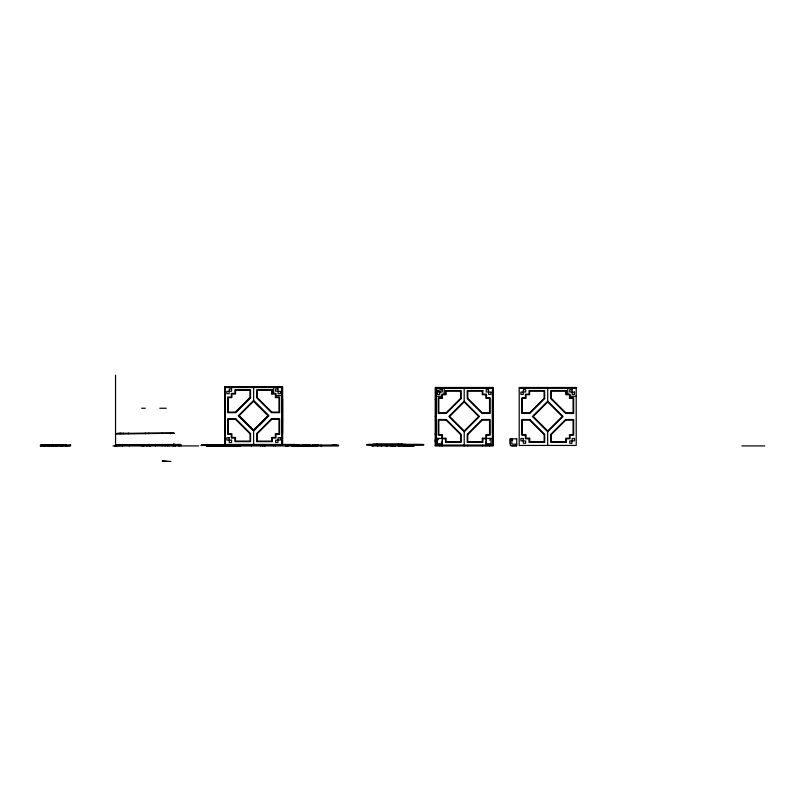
<?xml version="1.0" encoding="UTF-8"?>
<svg xmlns="http://www.w3.org/2000/svg" width="805" height="805" viewBox="0 0 805 805"><rect width="100%" height="100%" fill="white"/><g stroke="black" fill="none" stroke-linecap="round" stroke-linejoin="round"><path stroke-width="1.21" d="M240.574 445.92L206.744 446.03L206.744 445.215L282.625 445.165L282.625 386.742L224.665 386.742L224.665 445.165M225.42 444.702L225.36 387.487M281.871 444.702L281.931 387.436M282.163 432.667L282.163 398.767M435.948 441.895L435.223 441.824L435.223 387.487L493.153 387.487L493.183 445.92L435.223 445.92L435.223 439.651M492.69 433.422L492.69 399.522M394.782 445.799L394.822 445.336M286.912 445.92L287.023 445.215M259.663 425.02L264.996 419.657M464.203 445.92L464.233 431.782L479.488 416.467L464.173 401.162L464.203 387.487M235.503 412.1L249.993 397.61L249.993 390.365L235.503 390.365L235.533 393.987L231.88 393.987L231.91 397.61L228.258 397.61L228.288 412.1L235.533 412.1L250.023 397.61M253.645 445.165L253.585 431.027L238.33 415.722L253.645 400.407L253.645 387.487M239.125 415.722L253.645 401.232L268.135 415.722L253.676 430.212L239.125 415.722L253.585 430.212L268.135 415.722L253.615 401.232M464.173 401.162L448.868 416.477L464.233 431.782M547.722 388.241L547.722 401.162L532.417 416.467L547.662 431.782L547.662 445.447M253.585 431.027L268.95 415.722L253.645 400.407M271.758 419.345L257.177 433.835L257.208 441.08L271.788 441.08L271.788 437.457M467.745 434.579L482.286 420.089L489.531 420.089L489.531 434.579L485.908 434.579L485.908 438.202L482.286 438.202M547.662 431.782L563.037 416.477L547.722 401.162M489.51 440.124L489.943 439.852M437.427 440.124L438.262 439.429M511.849 440.536L512.684 440.214M160.748 444.803L162.781 444.873M291.782 445.92L306.383 445.447L306.383 446.262M139.889 445.447L143.451 445.92M225.128 387.436L282.132 387.436M225.128 387.487L282.163 387.487M435.686 388.241L492.69 388.241M519.205 388.241L576.209 388.241M435.918 389.67L435.918 394.45M435.918 390.244L438.413 390.244L438.413 391.109L435.918 391.109M271.758 390.365L257.238 390.365L257.268 397.61L271.758 412.1M523.351 391.985L525.675 391.985L525.675 389.67L523.351 389.67L523.21 394.45L520.895 394.45L520.895 392.126L523.21 392.126M271.728 393.987L275.38 393.987L275.38 397.61L279.003 397.61L279.003 412.1L271.728 412.1M275.954 395.547L282.132 395.547M435.686 396.302L441.865 396.302M570.041 396.302L576.209 396.302M224.665 398.767L225.36 398.767M281.931 398.767L282.625 398.767L282.625 432.667L281.931 432.667M435.223 399.522L435.918 399.522L435.918 433.422L435.223 433.422M141.68 408.246L145.303 408.246M159.793 408.246L166.233 408.246M435.223 416.467L435.918 416.477M492.459 416.467L493.153 416.467M235.533 419.345L228.258 419.345L228.288 433.835L231.91 433.835L231.91 437.457L235.533 437.457M271.728 419.345L279.003 419.345L279.003 433.835L275.35 433.835L275.38 437.457L271.728 437.457M435.223 420.089L435.918 420.089M492.459 420.089L493.153 420.089M224.665 432.667L225.36 432.667M281.931 433.835L282.625 433.835M435.223 434.579L435.918 434.579M492.459 434.579L493.153 434.579M437.407 438.494L439.721 438.494M488.685 438.494L491.01 438.494M492.751 438.494L486.079 438.433L486.079 445.215M225.128 441.08L224.665 386.742M482.346 441.824L467.745 441.824L467.745 434.469M492.459 441.824L493.153 441.824M435.918 443.273L435.636 438.494L442.307 438.433L442.307 445.215M442.307 443.766L437.427 443.766L437.427 438.433M486.079 443.766L490.959 443.766L490.959 438.433M173.508 443.947L174.061 443.947M516.73 444.179L511.849 444.179L511.849 438.846M225.42 444.471L286.178 444.471L286.178 445.92M294.912 444.471L287.315 444.471L287.365 445.92L287.415 444.471M398.254 444.581L405.72 444.35M174.282 444.702L116.323 444.702L123.256 445.165M282.625 444.702L201.693 444.752L201.693 445.447M118.999 444.873L119.583 444.873M121.867 444.873L122.622 444.873L122.652 445.92M131.084 444.873L133.55 444.873M148.271 444.873L150.736 444.873M154.53 444.873L157.176 444.873M164.884 444.873L168.104 444.873M225.531 444.984L200.948 445.447L251.834 445.447M44.456 445.215L66.362 445.215L66.362 445.92M131.004 445.165L133.489 445.165M141.68 445.165L144.095 445.165M154.58 445.165L157.066 445.165M165.126 445.225L168.245 445.165M285.705 445.215L288.25 445.215M293.664 445.215L338.442 445.215L338.442 445.92L206.392 445.92M381.6 445.165L366.718 445.165L366.718 444.471L423.722 444.471L423.722 445.165L412.573 445.165M401.665 445.215L404.895 445.165M435.978 445.215L492.429 445.215M41.005 445.447L40.25 445.92L70.095 445.92M43.289 445.447L43.873 445.447M45.03 445.447L44.275 445.92M47.344 445.447L47.898 445.447M49.065 445.447L48.31 445.92M51.349 445.447L51.933 445.447M53.09 445.447L52.335 445.92M55.404 445.447L55.958 445.447M56.944 445.447L56.33 445.92M60.878 445.447L61.442 445.447M62.388 445.447L61.814 445.92M66.362 445.447L66.936 445.92M122.934 445.447L114.491 445.92M131.074 445.336L133.781 445.336M141.6 445.447L144.115 445.447M147.979 445.336L150.736 445.336L150.696 445.9M154.53 445.336L157.176 445.336M158.183 445.447L158.756 445.447M168.295 445.336L165.146 445.336L165.206 445.92M260.297 445.447L265.117 445.447M285.805 445.447L288.22 445.92M293.644 445.447L338.442 445.447M412.895 445.336L412.321 445.92M435.223 445.447L493.183 445.447M206.744 445.568L225.581 445.568M285.916 445.507L288.24 445.507M442.156 445.507L437.377 445.215M390.244 445.799L395.406 445.799M398.314 445.739L406.364 445.739M412.321 445.799L407.813 445.92L407.773 445.336M113.052 445.91L198.674 445.92M371.84 445.92L414.484 445.92M511.799 445.92L516.579 445.92M741.878 445.92L764.75 445.92M310.005 446.322L314.312 446.322M170.902 461.426L162.187 461.024L166.967 461.426M129.374 445.91L128.931 445.447M316.717 445.879L303.264 445.447L303.264 446.262M176.587 444.763L174.574 444.873M147.124 445.92L146.56 445.92M544.16 434.579L529.61 420.089L522.365 420.089L522.365 434.579L525.987 434.579L525.987 438.202L529.61 438.202L529.61 441.824M238.3 415.722L246.843 424.225M235.503 419.345L250.083 433.835M441.301 442.388L442.176 443.273L442.176 440.959M572.184 440.818L572.184 438.494L574.498 438.494L574.498 440.818L569.719 440.959L569.719 443.273L572.043 443.273L572.043 440.959M567.746 388.241L567.746 394.178M544.16 434.469L544.16 441.824L529.559 441.824L529.559 438.202M516.337 444.179L516.337 445.628M510.058 438.906L510.058 443.676M492.69 387.487L492.69 445.447M492.459 388.191L492.429 445.447M490.98 388.191L437.377 388.191M490.98 445.215L486.21 445.215M489.561 445.215L489.561 445.92M486.502 443.766L486.502 445.447M486.23 440.959L486.23 443.273M485.938 445.215L485.938 445.92M482.346 438.202L482.286 441.824M482.316 445.215L482.316 445.92M467.826 445.215L467.826 445.92M446.091 387.487L446.091 388.191M444.149 388.241L444.149 394.178M442.156 445.215L442.156 445.92M441.915 443.766L441.915 445.447M439.842 445.215L439.842 445.92M438.846 387.487L438.846 388.191M435.918 388.191L435.978 445.447M422.011 444.471L368.408 444.471M413.227 445.215L413.227 445.92M412.854 445.105L412.854 445.97M408.346 445.336L408.346 445.92M407.008 445.336L407.008 445.92M405.821 444.471L405.821 445.92M404.05 444.471L404.05 445.92M402.671 444.813L402.671 444.119L373.077 444.119L373.077 444.934M401.293 444.35L401.293 445.044M399.018 445.336L399.028 445.92M398.696 444.119L398.696 444.813M398.686 445.336L398.686 445.92M398.435 445.336L398.566 445.92M398.374 444.119L398.374 444.934M398.123 444.35L398.123 444.934M395.406 445.336L395.406 445.92M393.675 445.336L393.675 445.92M393.122 445.336L393.122 445.92M392.327 444.471L392.327 445.92M387.628 444.471L387.628 445.92M387.245 444.752L379.749 444.752M386.43 445.336L386.43 445.92M385.766 444.471L385.766 445.92M381.651 445.447L381.651 446.091M381.067 444.471L381.067 445.92M377.948 445.336L377.948 445.92M377.625 444.35L377.625 444.934M377.726 445.336L377.726 445.92M377.404 444.119L377.404 444.934M377.364 445.336L377.364 445.92M377.122 444.471L377.122 445.165M377.052 444.119L377.052 444.934M373.097 445.336L373.097 445.92M372.192 445.215L372.192 445.92M369.877 444.471L369.877 445.165M336.721 445.215L331.942 445.215M321.678 445.215L321.678 446.151M320.34 445.215L320.34 445.92M318.629 445.215L313.849 445.215M317.794 445.215L317.794 445.92M316.717 445.215L316.647 445.92M315.027 445.215L315.027 446.262M314.292 445.215L314.312 445.92M313.125 445.92L313.014 445.215M312.571 445.215L312.652 445.92M312.451 445.215L312.451 445.92M310.549 445.215L310.599 445.92M309.895 445.215L310.005 445.92M309.221 445.215L304.441 445.215M308.808 445.215L308.808 445.92M308.315 445.215L308.315 445.92M308.154 445.215L308.144 445.92M307.54 445.215L307.54 445.92M307.077 445.215L307.077 445.92M306.886 445.215L306.846 445.92M305.326 445.215L305.326 445.92M304.028 445.215L304.028 445.92M303.012 445.215L303.012 445.92M302.75 445.215L302.75 446.322L296.663 446.322L296.663 445.215M301.795 445.215L301.795 445.92M300.114 445.215L295.334 445.215M299.601 445.215L299.601 445.92M299.138 445.215L299.219 445.92M298.635 445.92L298.564 445.447M295.767 445.215L295.767 445.92M295.596 445.215L295.465 445.92M294.64 445.215L294.61 445.92L294.529 444.471M294.429 444.471L294.429 445.92M291.45 445.447L290.293 445.447M287.637 445.215L287.606 445.92M287.184 445.215L287.184 445.92M286.811 445.215L286.811 445.92M285.986 444.471L285.986 445.92M285.876 444.471L285.876 445.92M282.213 388.916L282.213 393.695M282.213 437.739L282.213 442.519M282.163 386.742L282.132 444.702M275.27 444.471L275.27 445.92M273.67 387.487L273.67 393.424M273.509 444.471L273.509 445.92M271.728 390.365L271.758 393.987M265.117 445.215L265.117 445.92M264.714 444.471L264.714 445.92M262.822 444.471L262.822 445.92M262.702 444.471L262.702 445.92M260.488 444.471L260.488 445.92M251.512 444.471L251.512 445.92M250.083 433.714L250.083 441.08L235.473 441.08L235.503 437.457M227.272 445.447L227.312 446.03M226.748 445.447L226.738 446.03M224.937 445.215L224.937 445.92M223.75 445.215L223.689 445.92M221.888 445.215L221.888 445.92M220.651 446.03L220.651 445.215L220.63 445.92M220.067 445.447L220.067 446.03M219.181 445.215L219.181 445.92M217.461 445.92L217.441 445.447M214.704 445.215L214.704 445.92M214.371 445.215L214.371 445.92M214.11 445.215L214.15 445.92M213.838 445.215L213.798 445.92M212.973 444.752L212.973 445.447M210.397 445.215L210.397 445.92M210.196 445.215L210.196 445.92M209.823 445.215L209.823 445.92M207.901 445.215L207.901 445.92M205.436 444.752L203.122 444.752M204.571 444.752L204.571 445.447M203.987 444.752L203.987 445.447M181.004 445.92L181.004 444.471L117.077 444.702M179.233 444.471L179.233 445.92M179.102 444.873L118.999 444.642L118.999 445.336M178.941 444.471L178.941 445.92M175.047 444.471L175.047 445.92M175.007 444.471L175.007 445.92M173.528 433.281L117.077 433.281M173.276 444.471L173.276 445.92M172.984 444.471L172.984 445.92M170.66 433.05L170.66 433.744M169.08 444.471L169.08 445.92M167.832 444.642L167.832 445.336M167.319 445.92L167.299 444.752M167.038 444.471L167.038 445.165M162.258 433.05L162.258 433.744M162.147 445.9L161.553 445.437M155.556 444.471L155.556 445.92M155.204 444.642L155.204 445.336M150.535 444.471L150.535 445.92M149.348 444.471L149.348 445.92M149.116 444.471L149.116 445.92M148.925 433.05L148.925 433.744M148.925 444.471L148.945 445.336M145.303 433.05L145.303 433.744M144.095 444.471L144.095 445.92M142.908 444.471L142.908 445.92M128.347 433.05L128.347 433.744M123.256 433.05L123.256 433.744M122.32 444.471L122.32 445.92M121.867 444.642L121.867 445.336M120.931 433.05L120.931 433.744M120.931 444.471L120.931 445.165M119.945 433.05L119.945 433.744M119.583 444.642L119.583 445.336M119.382 444.471L119.351 445.336M115.548 375.2L115.548 445.92M115.246 445.215L115.246 445.92M70.649 444.984L70.649 445.678M66.101 444.984L66.101 445.678M65.779 444.984L65.779 445.678M62.388 445.215L62.388 445.92M61.442 445.215L61.442 445.92M60.878 445.215L60.878 445.92M56.914 445.215L56.903 445.92M55.958 445.215L55.958 445.92M55.404 445.215L55.404 445.92M53.09 445.215L53.09 445.92M51.933 445.215L51.933 445.92M51.349 445.215L51.349 445.92M49.065 445.215L49.065 445.92M47.898 445.215L47.898 445.92M47.344 445.215L47.344 445.92M45.03 445.215L45.03 445.92M44.808 444.984L44.808 445.678M44.456 444.984L44.456 445.678M43.873 445.92L43.873 445.215L41.005 445.215L41.005 445.92M43.289 445.215L43.289 445.92M225.128 386.742L225.128 444.702L225.128 386.742M435.686 387.487L435.686 445.447L435.686 387.487M492.459 399.522L492.459 433.422L493.153 433.422L493.153 399.522L492.459 399.522M478.663 416.467L464.233 430.957L449.683 416.467L464.173 401.977L478.663 416.467M250.576 397.851L235.724 412.673L227.704 412.673L227.704 397.046L231.327 397.046L231.327 393.424L234.949 393.424L234.949 389.801L250.576 389.801L250.546 397.851M271.526 418.761L256.704 433.583L256.704 441.633L272.332 441.633L272.332 438.011L275.954 438.011L275.954 434.388L279.577 434.388L279.577 418.761L271.526 418.761M460.551 398.354L446.061 412.844L438.816 412.844L438.816 398.354L442.438 398.354L442.438 394.732L446.061 394.732L446.061 391.109L460.551 391.109L460.551 398.354M461.114 398.606L446.292 413.428L438.242 413.428L438.242 397.801L441.865 397.801L441.865 394.178L445.487 394.178L445.487 390.556L461.114 390.556L461.114 398.606M482.064 419.516L467.242 434.338L467.242 442.388L482.869 442.388L482.869 438.765L486.492 438.765L486.492 435.143L490.114 435.143L490.114 419.516L482.064 419.516M544.1 398.354L529.61 412.844L522.365 412.844L522.365 398.354L525.987 398.354L525.987 394.732L529.61 394.732L529.61 391.109L544.1 391.109L544.1 398.354M544.663 398.606L529.841 413.428L521.791 413.428L521.791 397.801L525.413 397.801L525.413 394.178L529.036 394.178L529.036 390.556L544.663 390.556L544.663 398.606M547.722 401.977L533.232 416.467L547.672 430.957L562.212 416.467L547.722 401.977M565.613 419.516L550.791 434.338L550.791 442.388L566.418 442.388L566.418 438.765L570.041 438.765L570.041 435.143L573.663 435.143L573.663 419.516L565.613 419.516M565.835 420.089L551.294 434.579L551.294 441.824L565.835 441.824L565.835 438.202L569.457 438.202L569.457 434.579L573.08 434.579L573.08 420.089L565.835 420.089M576.209 387.487L519.205 387.487L519.205 445.447L576.209 445.447L576.209 387.487M231.588 388.916L229.274 388.916L229.274 391.23L231.588 391.23L231.588 388.916M277.956 388.916L275.642 388.916L275.642 391.23L277.956 391.23L277.956 388.916M272.332 389.801L256.704 389.801L256.704 397.851L271.526 412.673L279.577 412.673L279.577 397.046L275.954 397.046L275.954 393.424L272.311 393.424L272.332 389.801M442.176 389.67L439.862 389.67L439.862 391.985L442.176 391.985L442.176 389.67M488.544 389.67L486.23 389.67L486.23 391.985L488.544 391.985L488.544 389.67M572.043 389.67L569.719 389.67L569.719 391.985L572.043 391.985L572.043 389.67M482.869 390.556L467.242 390.556L467.242 398.606L482.064 413.428L490.114 413.428L490.114 397.801L486.492 397.801L486.492 394.178L482.869 394.178L482.869 390.556M566.418 390.556L550.791 390.556L550.791 398.606L565.613 413.428L573.663 413.428L573.663 397.801L570.041 397.801L570.041 394.178L566.418 394.178L566.418 390.556M482.286 391.109L467.796 391.109L467.796 398.354L482.286 412.844L489.531 412.844L489.531 398.354L485.908 398.354L485.908 394.732L482.286 394.732L482.286 391.109M565.835 391.109L551.345 391.109L551.345 398.354L565.835 412.844L573.08 412.844L573.08 398.354L569.457 398.354L569.457 394.732L565.835 394.732L565.835 391.109M229.133 391.371L226.809 391.371L226.809 393.695L229.133 393.695L229.133 391.371M280.422 391.371L278.097 391.371L278.097 393.695L280.422 393.695L280.422 391.371M439.721 392.126L437.407 392.126L437.407 394.45L439.721 394.45L439.721 392.126M491.01 392.126L488.685 392.126L488.685 394.45L491.01 394.45L491.01 392.126M574.498 392.126L572.184 392.126L572.184 394.45L574.498 394.45L574.498 392.126M235.754 418.761L227.704 418.761L227.704 434.388L231.327 434.388L231.327 438.011L234.949 438.011L234.949 441.633L250.576 441.633L250.576 433.583L235.724 418.761M446.292 419.516L438.242 419.516L438.242 435.143L441.865 435.143L441.865 438.765L445.487 438.765L445.487 442.388L461.114 442.388L461.114 434.338L446.292 419.516M529.841 419.516L521.791 419.516L521.791 435.143L525.413 435.143L525.413 438.765L529.036 438.765L529.036 442.388L544.663 442.388L544.663 434.338L529.841 419.516M446.061 420.089L438.816 420.089L438.816 434.579L442.438 434.579L442.438 438.202L446.061 438.202L446.061 441.824L460.611 441.824L460.611 434.579L446.061 420.089M174.282 433.281L116.323 433.744L174.282 433.281M229.133 437.739L226.809 437.739L226.809 440.063L229.133 440.063L229.133 437.739M280.422 437.739L278.097 437.739L278.097 440.063L280.422 440.063L280.422 437.739M523.21 438.494L520.895 438.494L520.895 440.818L525.675 440.959L525.675 443.273L523.351 443.273L523.21 438.494M516.73 438.846L510.4 438.846L510.4 445.628L516.73 445.628L516.73 438.846M231.588 440.204L229.274 440.204L229.274 442.519L231.588 442.519L231.588 440.204M277.956 440.204L275.642 440.204L275.642 442.519L277.956 442.519L277.956 440.204M70.075 444.984L40.481 444.984L40.481 445.678L70.075 445.678L70.075 444.984M387.064 445.92L387.014 445.336L386.994 445.92"/></g></svg>
